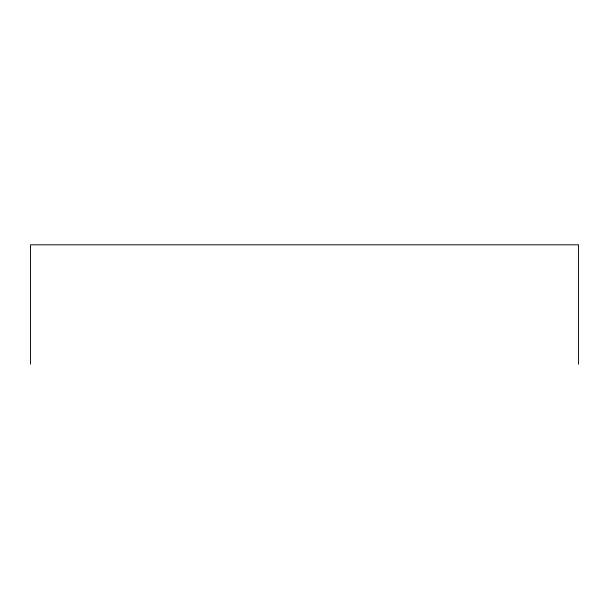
<?xml version="1.0" encoding="UTF-8"?>
<svg xmlns="http://www.w3.org/2000/svg" width="609" height="609" viewBox="0 0 609 609"><rect width="100%" height="100%" fill="white"/><g stroke="black" fill="none" stroke-linecap="round" stroke-linejoin="round"><path stroke-width="0.91" d="M578.55 364.19L578.55 244.81L30.45 244.81L30.45 364.19"/></g></svg>
